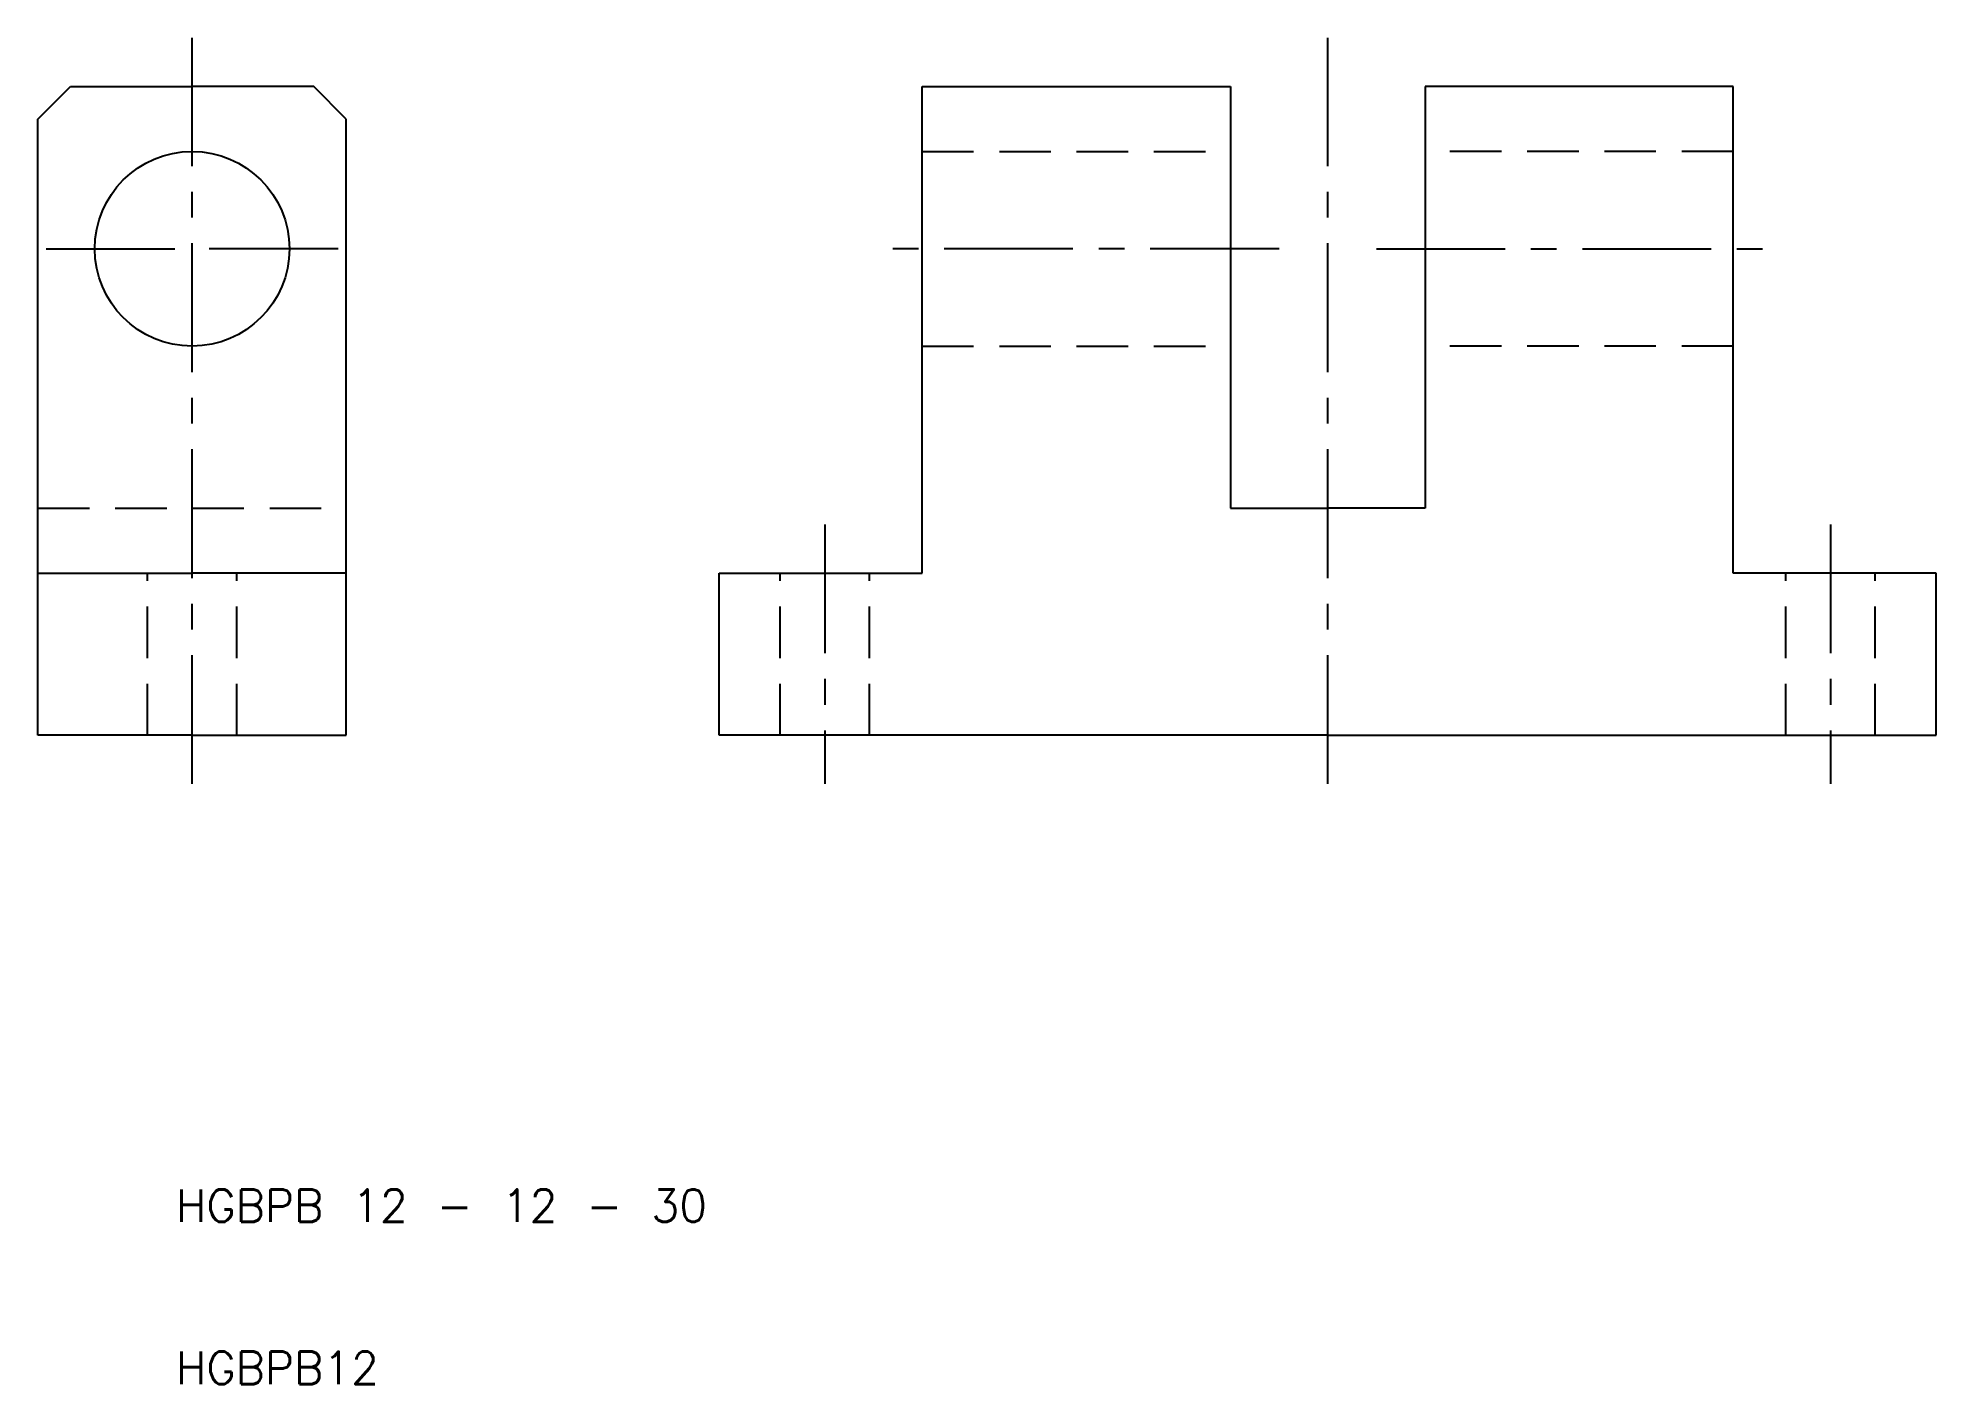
# Model space of a CAD drawing. Extents: x 2 to 118, y 10 to 93.
import ezdxf

# ---------------------------------------------------------------- set-up
doc = ezdxf.new("R2010")
doc.units = 0
doc.header["$LTSCALE"] = 0.25
doc.linetypes.add('CENTER', pattern=[50.8, 31.75, -6.35, 6.35, -6.35])
doc.linetypes.add('DASHED', pattern=[19.05, 12.7, -6.35])
doc.layers.get('0').update_dxf_attribs({"linetype": 'CONTINUOUS'})
doc.layers.add('CENTER', color=1, linetype='CENTER')
doc.styles.get("Standard").update_dxf_attribs({"font": 'txt.shx', "bigfont": 'extfont.shx'})

msp = doc.modelspace()

# ---------------------------------------------------------------- linework, layer by layer
for p, q in [((1.5, 88), (3.5, 90)), ((3.5, 90), (11, 90)), ((18.5, 90), (11, 90)), ((20.5, 88), (18.5, 90)), ((56, 60), (56, 90)), ((56, 90), (75, 90)), ((75, 90), (75, 64)), ((87, 90), (87, 64)), ((106, 90), (87, 90)), ((106, 60), (106, 90)), ((1.5, 50), (1.5, 88)), ((20.5, 50), (20.5, 88)), ((75, 64), (81, 64)), ((87, 64), (81, 64)), ((1.5, 60), (11, 60)), ((20.5, 60), (11, 60)), ((43.5, 50), (43.5, 60)), ((43.5, 60), (56, 60)), ((118.5, 60), (106, 60)), ((118.5, 50), (118.5, 60)), ((11, 50), (1.5, 50)), ((11, 50), (20.5, 50)), ((81, 50), (43.5, 50)), ((81, 50), (118.5, 50))]:
    msp.add_line(p, q)
at = {"color": 3, "linetype": 'DASHED'}
for p, q in [((56, 86), (75, 86)), ((106, 86), (87, 86)), ((56, 74), (75, 74)), ((106, 74), (87, 74)), ((1.5, 64), (20.5, 64)), ((8.25, 50), (8.25, 60)), ((13.75, 50), (13.75, 60)), ((47.25, 50), (47.25, 60)), ((52.75, 50), (52.75, 60)), ((109.25, 50), (109.25, 60)), ((114.75, 50), (114.75, 60))]:
    msp.add_line(p, q, dxfattribs=at)
msp.add_circle((11, 80), 6)
at = {"layer": 'CENTER', "color": 1, "linetype": 'CENTER'}
for p, q in [((11, 47), (11, 93)), ((81, 47), (81, 93)), ((2, 80), (11, 80)), ((20, 80), (11, 80)), ((78, 80), (53, 80)), ((84, 80), (109, 80)), ((50, 63), (50, 47)), ((112, 63), (112, 47))]:
    msp.add_line(p, q, dxfattribs=at)

# ---------------------------------------------------------------- texts
for s, p in [('HGBPB 12 - 12 - 30', (10, 20)), ('HGBPB12', (10, 10))]:
    msp.add_text(s, height=2).set_placement(p)

doc.saveas('drawing.dxf')
